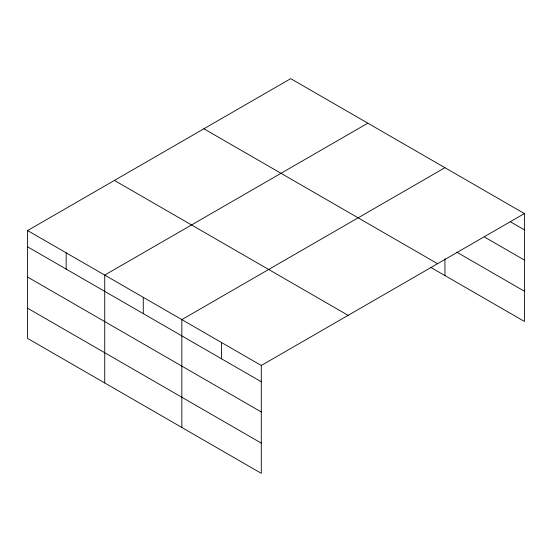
<?xml version="1.0" encoding="UTF-8"?>
<svg xmlns="http://www.w3.org/2000/svg" width="552" height="552" viewBox="0 0 552 552"><rect width="100%" height="100%" fill="white"/><g stroke="black" fill="none" stroke-linecap="round" stroke-linejoin="round"><path stroke-width="0.83" d="M524.4 213.576L290.711 78.653L27.6 230.557L27.6 338.424L261.289 473.347L261.289 365.479L524.4 213.576L524.4 321.443L430.857 267.437M367.825 123.179L104.721 275.082L104.721 382.95M444.946 167.704L181.836 319.608L181.836 427.469M510.421 221.78L524.4 229.853M484.67 237.139L524.4 260.075M456.718 252.14L524.4 291.214M203.881 128.782L437.577 263.704M114.423 180.428L348.119 315.351M27.6 230.557L261.289 365.479M27.6 246.834L261.289 381.756M27.6 277.056L261.289 411.978M27.6 308.202L261.289 443.118M444.946 258.778L444.946 275.565M221.566 342.544L221.566 358.821M143.278 297.342L143.278 313.619M66.157 252.823L66.157 269.093"/></g></svg>
